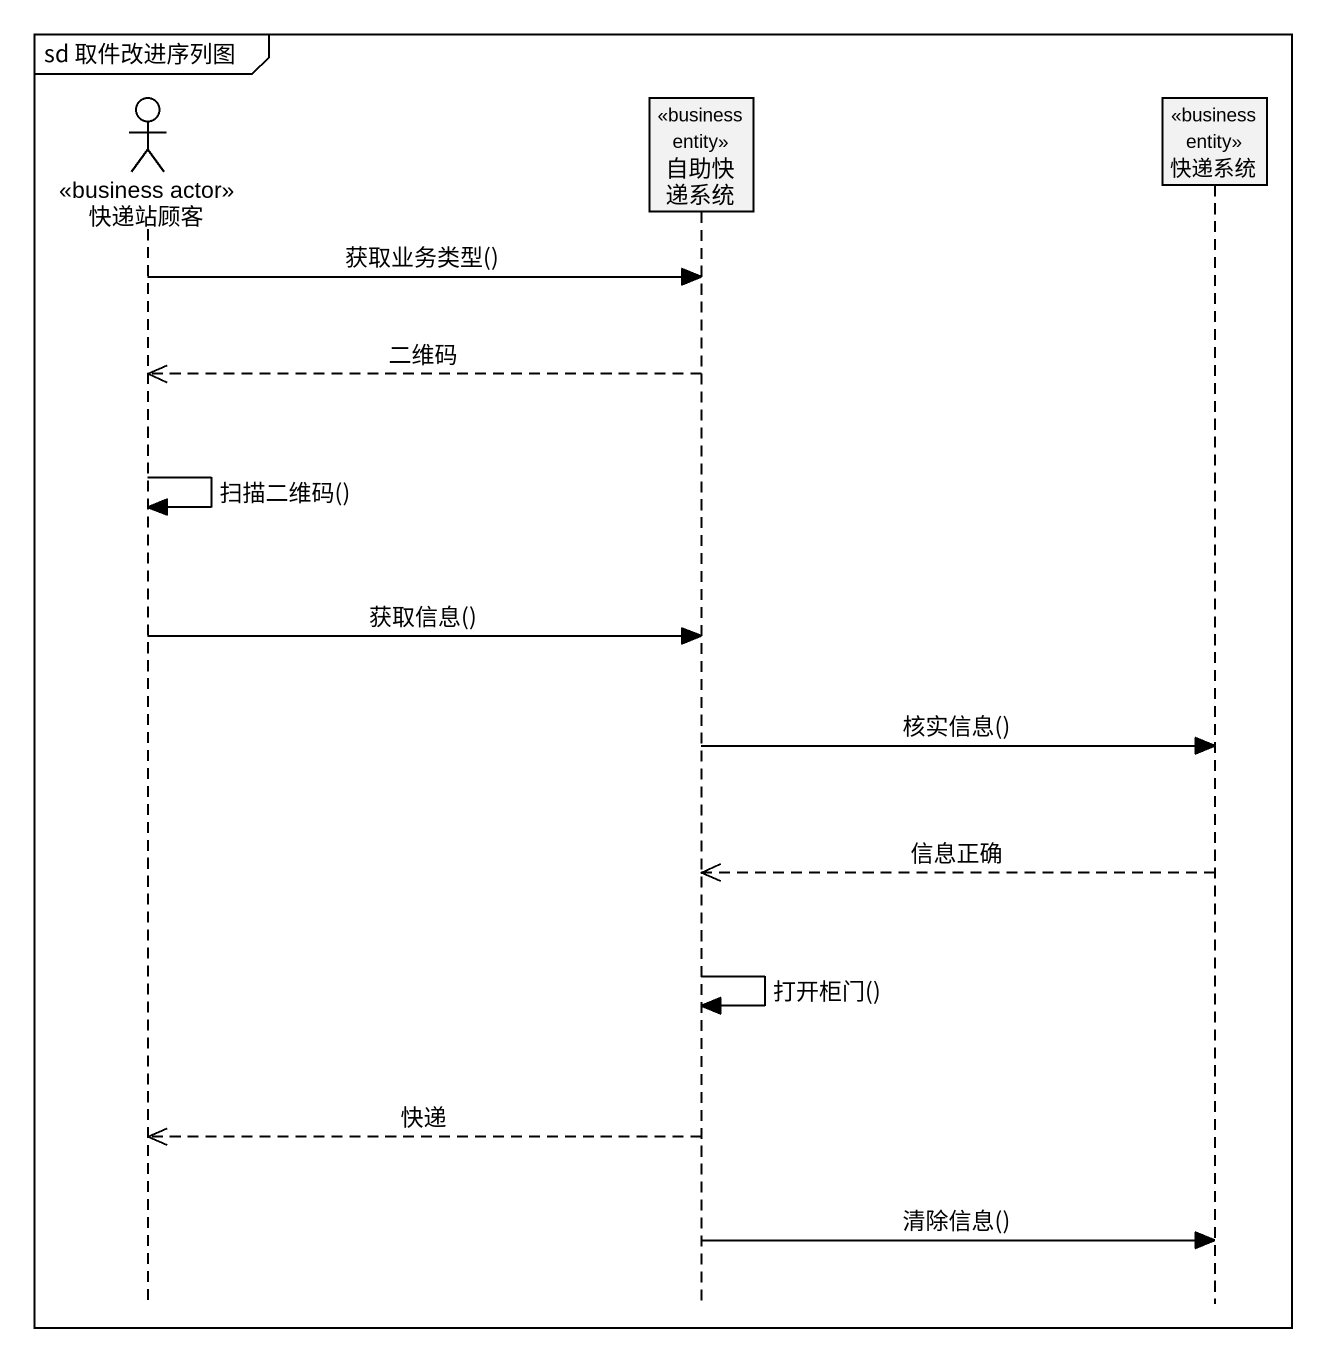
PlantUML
@startuml
mainframe sd 取件改进序列图
hide footbox
actor 快递站顾客 <<business actor>>
participant 自助快递系统 <<business entity>>
participant 快递系统 <<business entity>>

快递站顾客 -> 自助快递系统 : 获取业务类型()
自助快递系统 -->> 快递站顾客 : 二维码
快递站顾客 -> 快递站顾客 : 扫描二维码()
快递站顾客 -> 自助快递系统 : 获取信息()
自助快递系统 -> 快递系统 : 核实信息()
快递系统 -->> 自助快递系统 : 信息正确
自助快递系统 -> 自助快递系统 : 打开柜门()
自助快递系统 -->> 快递站顾客 : 快递
自助快递系统 -> 快递系统 : 清除信息()
@enduml
